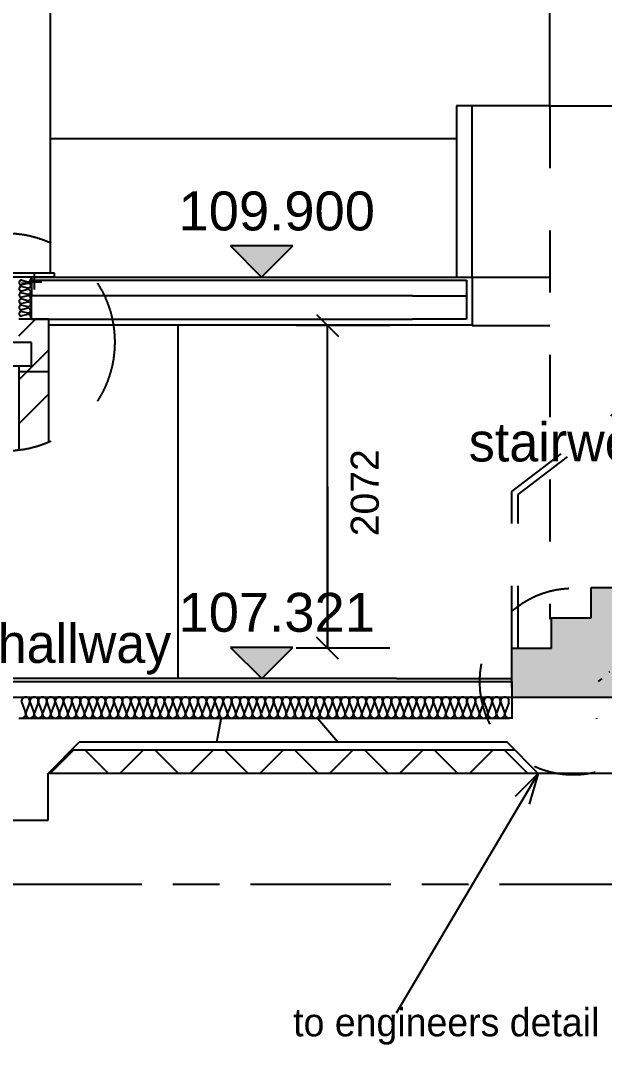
# Model space of a CAD drawing. Header units: millimetres. Extents: x -21022 to 21192, y -14865 to 14865.
# Drawn here: x -1051 to 2701, y -813 to 5773 of the extents above; entities that cross this region are included whole.
import ezdxf

# ---------------------------------------------------------------- set-up
doc = ezdxf.new("R2010")
doc.units = ezdxf.units.MM
for name, pattern in [('BORDER', [16, 13, -1, 1, -1]), ('CENTER', [16, 9, -2, 3, -2]), ('DOT', [16, 4, -4, 4, -4]), ('HIDDEN', [16, 2, -2, 2, -2, 2, -2, 2, -2])]:
    doc.linetypes.add(name, pattern=pattern)
for name, color, linetype, true_color in [('00_-_ELEVATIONS', 7, 'Continuous', 0xffffff), ('00_-_SECTIONS', 7, 'Continuous', 0xffffff), ('1', 7, 'Continuous', 0xffffff), ('NEW_LGF', 7, 'Continuous', 0xffffff)]:
    doc.layers.add(name, color=color, linetype=linetype, true_color=true_color)
doc.styles.add('ARIAL', font='ARIAL.TTF', dxfattribs={"height": 0.2})

# ---------------------------------------------------------------- blocks, each defined once
blk = doc.blocks.new('733C655A')
at = {"layer": '00_-_SECTIONS', "linetype": 'Continuous', "ltscale": 100}
h = blk.add_hatch(dxfattribs=at)
h.set_pattern_fill('AR-SAND', color=1, scale=100, angle=45, style=0)
h.paths.add_polyline_path([(12333.9, 1090), (9653.9, 1090), (9653.9, 1190), (12333.9, 1190)])
h.paths.add_polyline_path([(9653.9, 1190), (9653.9, 1090), (9548.9, 1090), (9403.9, 1090), (9403.9, 1190)])
h = blk.add_hatch(dxfattribs=at)
h.set_pattern_fill('AR-CONC', color=1, scale=100, angle=30, style=0)
h.paths.add_polyline_path([(6030.3, 0), (5480.3, 0), (5330.3, 150), (5280.3, 200), (750, 200), (700, 150), (550, 0), (0, 0), (0, 350), (145.1, 350), (316.8, 350), (462.6, 350), (5846.2, 350), (5846.2, 610), (5846.2, 650), (5864.3, 650), (9553.9, 650), (9553.9, 950), (9653.9, 950), (12333.9, 950), (12433.9, 950), (12583.9, 950), (12798.9, 950), (12798.9, 600), (12248.9, 600), (12098.9, 750), (12048.9, 800), (9928.9, 800), (9878.9, 750), (9728.9, 600), (9728.9, 300), (9178.9, 300), (9028.9, 450), (8978.9, 500), (6230.3, 500), (6180.3, 450), (6030.3, 300)])
h = blk.add_hatch(dxfattribs=at)
h.set_pattern_fill('net', color=1, scale=100, angle=45, style=0)
h.set_pattern_definition([(45, (0, 0), (-224.506, 224.506), []), (135, (0, 0), (-224.506, -224.506), [])])
h.paths.add_polyline_path([(9178.9, 300), (6030.3, 300), (6180.3, 450), (9028.9, 450)])
at = {"layer": '00_-_SECTIONS', "color": 1, "linetype": 'Continuous', "ltscale": 100}
for p, q in [((5706.2, 790), (9334.3, 790)), ((9028.9, 450), (6180.3, 450)), ((9178.9, 300), (6030.3, 300))]:
    blk.add_line(p, q, dxfattribs=at)
at = {"layer": '00_-_SECTIONS', "color": 3, "linetype": 'Continuous', "ltscale": 100}
for p, q in [((9553.9, 655), (9553.9, 650)), ((6030.3, 300), (6230.3, 500)), ((8978.9, 500), (6230.3, 500)), ((9178.9, 300), (8978.9, 500)), ((6030.3, 0), (6030.3, 300)), ((9728.9, 300), (9178.9, 300)), ((5480.3, 0), (6030.3, 0))]:
    blk.add_line(p, q, dxfattribs=at)
at = {"layer": '00_-_SECTIONS'}
blk.add_attdef('Sfb', (0, 0), '', height=1, dxfattribs=at)
blk = doc.blocks.new('B2C19B88')
at = {"layer": '00_-_ELEVATIONS', "linetype": 'BORDER', "ltscale": 100}
blk.add_hatch(color=15, dxfattribs=at).paths.add_polyline_path([(497.3, 200), (897.3, 200), (697.3, 0)])
at = {"layer": '00_-_ELEVATIONS', "color": 2, "linetype": 'Continuous', "ltscale": 100}
for p, q in [((497.3, 200), (697.3, 0)), ((897.3, 200), (497.3, 200)), ((697.3, 0), (897.3, 200))]:
    blk.add_line(p, q, dxfattribs=at)
at = {"layer": '00_-_ELEVATIONS', "color": 15, "linetype": 'BORDER', "ltscale": 100, "style": 'ARIAL'}
blk.add_text('109.900', height=250, dxfattribs=at).set_placement((163, 300))
at = {"layer": '00_-_ELEVATIONS'}
blk.add_attdef('Sfb', (0, 0), '', height=1, dxfattribs=at)
blk = doc.blocks.new('99FFCC42')
at = {"layer": '00_-_SECTIONS', "color": 8, "linetype": 'CENTER', "ltscale": 100}
blk.add_line((0, 234.4), (21969.8, 234.4), dxfattribs=at)
at = {"layer": '00_-_SECTIONS'}
blk.add_attdef('Sfb', (0, 0), '', height=1, dxfattribs=at)
blk = doc.blocks.new('E9866BF5')
at = {"layer": '00_-_SECTIONS', "linetype": 'Continuous', "ltscale": 100}
h = blk.add_hatch(dxfattribs=at)
h.set_pattern_fill('AR-SAND', color=1, scale=100, angle=45, style=0)
h.paths.add_polyline_path([(0, 0), (2446.9, 0), (2446.9, 100), (0, 100)])
at = {"layer": '00_-_SECTIONS', "color": 1, "linetype": 'Continuous', "ltscale": 100}
for p, q in [((0, 120), (2446.9, 120)), ((0, 100), (1954.9, 100))]:
    blk.add_line(p, q, dxfattribs=at)
at = {"layer": '00_-_SECTIONS'}
blk.add_attdef('Sfb', (0, 0), '', height=1, dxfattribs=at)
blk = doc.blocks.new('8A2011B0')
at = {"layer": '00_-_SECTIONS', "color": 2, "linetype": 'Continuous', "ltscale": 100}
blk.add_line((22333.4, 14693.3), (22333.4, 16143.3), dxfattribs=at)
at = {"layer": '00_-_SECTIONS', "color": 1, "linetype": 'Continuous', "ltscale": 100}
for p, q in [((22333.4, 14693.3), (21733.4, 14693.3)), ((21733.4, 14693.3), (21733.4, 13593.3)), ((21833.4, 13593.3), (21833.4, 14693.3)), ((22333.4, 14693.3), (22733.4, 14693.3)), ((19124.7, 14483.3), (21733.4, 14483.3)), ((19003.1, 13593.3), (19003.1, 13473.3)), ((20958.1, 13573.3), (21798.4, 13573.3)), ((21450, 13593.3), (21833.4, 13593.3)), ((21733.4, 13593.3), (21833.4, 13593.3)), ((21798.4, 13573.3), (21798.4, 13473.3)), ((21833.4, 13593.3), (21833.4, 13281.5)), ((19112.2, 13285.8), (21487.5, 13285.8)), ((19944.1, 11014.3), (19944.1, 13285.8)), ((21487.5, 13285.8), (21833.4, 13285.8)), ((21347.4, 8864.9), (22258.4, 10404.3))]:
    blk.add_line(p, q, dxfattribs=at)
at = {"layer": '00_-_SECTIONS', "color": 3, "linetype": 'Continuous', "ltscale": 100}
for p, q in [((21450, 13473.3), (21798.4, 13473.3)), ((21798.4, 13473.3), (21798.4, 13323.3)), ((21798.4, 13323.3), (21450, 13323.3))]:
    blk.add_line(p, q, dxfattribs=at)
at = {"layer": '00_-_SECTIONS', "color": 15, "linetype": 'Continuous', "ltscale": 100}
blk.add_text('to engineers detail', height=180, dxfattribs=at).set_placement((20684, 8714.9))
at = {"layer": '00_-_SECTIONS'}
blk.add_attdef('Sfb', (0, 0), '', height=1, dxfattribs=at)
blk = doc.blocks.new('E6629373')
at = {"layer": '00_-_SECTIONS', "color": 1, "linetype": 'Continuous', "ltscale": 100}
for p, q in [((171, 2196), (171, 25)), ((271, 25), (271, 2192)), ((520.2, 25), (520.2, 2179.5)), ((25, 25), (25, 2171)), ((271, 2150), (171, 2150)), ((221, 2150), (221, 75)), ((271, 75), (171, 75)), ((171, 25), (0, 25)), ((0, 25), (0, 0)), ((545.2, 0), (0, 0)), ((545.2, 25), (271, 25)), ((545.2, 0), (545.2, 25))]:
    blk.add_line(p, q, dxfattribs=at)
at = {"layer": '00_-_SECTIONS'}
blk.add_attdef('Sfb', (0, 0), '', height=1, dxfattribs=at)
blk = doc.blocks.new('CDFD7C37')
at = {"layer": '00_-_SECTIONS', "linetype": 'Continuous', "ltscale": 100}
h = blk.add_hatch(dxfattribs=at)
h.set_pattern_fill('AR-SAND', color=1, scale=100, angle=45, style=0)
h.paths.add_polyline_path([(4888.6, 120), (4888.6, 270), (5138.6, 270), (5138.6, 400), (6830.3, 400), (6830.3, 300), (5238.6, 300), (5238.6, 100), (5238.6, 0), (0, 0), (0, 100), (4888.6, 100)])
h.paths.add_polyline_path([(6830.3, 300), (6830.3, 400), (7822.1, 400), (8936.3, 400), (8936.3, 300)])
at = {"layer": '00_-_SECTIONS'}
blk.add_attdef('Sfb', (0, 0), '', height=1, dxfattribs=at)
blk = doc.blocks.new('9B010AAF')
at = {"layer": '00_-_SECTIONS', "color": 1, "linetype": 'Continuous', "ltscale": 100}
for p, q in [((16503.4, 1480), (16503.4, 1380)), ((16453.4, 1430), (16553.4, 1430))]:
    blk.add_line(p, q, dxfattribs=at)
at = {"layer": '00_-_SECTIONS', "color": 9, "linetype": 'HIDDEN', "ltscale": 100}
blk.add_line((9259.3, 690), (16503.4, 1430), dxfattribs=at)
at = {"layer": '00_-_SECTIONS'}
blk.add_attdef('Sfb', (0, 0), '', height=1, dxfattribs=at)
blk = doc.blocks.new('940153C9')
at = {"layer": '00_-_SECTIONS', "linetype": 'Continuous', "ltscale": 100}
h = blk.add_hatch(dxfattribs=at)
h.set_pattern_fill('AR-CONC', color=1, scale=100, angle=30, style=0)
h.paths.add_polyline_path([(0, 150), (5525.9, 150), (5606.8, 150), (5606.8, 0), (5497.8, 0), (3698.1, 0), (3545, 0), (145.8, 0), (0, 0)])
at = {"layer": '00_-_SECTIONS', "color": 3, "linetype": 'Continuous', "ltscale": 100}
for p, q in [((5606.8, 300), (5606.8, 450)), ((8053.7, 450), (5606.8, 450)), ((5606.8, 300), (7819.9, 300)), ((7819.9, 300), (8053.7, 300)), ((5606.8, 150), (0, 150)), ((5606.8, 0), (5606.8, 150)), ((0, 0), (5606.8, 0))]:
    blk.add_line(p, q, dxfattribs=at)
at = {"layer": '00_-_SECTIONS'}
blk.add_attdef('Sfb', (0, 0), '', height=1, dxfattribs=at)
blk = doc.blocks.new('21F4BEE9')
at = {"layer": '00_-_SECTIONS', "linetype": 'Continuous', "ltscale": 100}
h = blk.add_hatch(dxfattribs=at)
h.set_pattern_fill('_USER', color=1, scale=200, angle=45, style=0, pattern_type=0)
h.set_pattern_definition([(45, (0, 0), (-141.42, 141.42), [])])
h.paths.add_polyline_path([(0, 100.9), (0, 505), (0, 542.5), (81, 542.5), (81, 692.5), (0, 692.5), (0, 822.5), (0, 842.5), (76, 842.5), (81, 842.5), (190, 842.5), (190, 805), (190, 161.5), (0, 100.9), (136.7, 137.2)])
at = {"layer": '00_-_SECTIONS', "color": 1, "linetype": 'Continuous', "ltscale": 100}
for p, q in [((19.5, 1092.1), (57.4, 1083)), ((57.4, 1072.1), (19.5, 1063)), ((76, 1112.5), (76, 1097.5)), ((76, 1112.5), (76, 1112.5)), ((19.5, 1052.1), (57.4, 1043)), ((57.4, 1032.1), (19.5, 1023)), ((19.5, 1012.1), (57.4, 1003)), ((57.4, 992.1), (19.5, 983)), ((19.5, 972.1), (57.4, 963)), ((57.4, 952.1), (19.5, 943)), ((19.5, 932.1), (57.4, 923)), ((57.4, 912.1), (19.5, 903)), ((19.5, 892.1), (57.4, 883)), ((57.4, 872.1), (19.5, 863)), ((76, 842.5), (76, 857.5))]:
    blk.add_line(p, q, dxfattribs=at)
at = {"layer": '00_-_SECTIONS', "color": 3, "linetype": 'Continuous', "ltscale": 100}
for p, q in [((190, 842.5), (0, 842.5)), ((190, 842.5), (190, 51)), ((0, 542.5), (0, 0))]:
    blk.add_line(p, q, dxfattribs=at)
at = {"layer": '00_-_SECTIONS', "color": 1, "linetype": 'Continuous', "ltscale": 100}
for centre, start, end in [((16, 1077.5), 76.43025, 283.56975), ((16, 1077.5), 76.43025, 283.56975), ((61, 1097.5), 256.43025, 0), ((61, 1097.5), 256.43025, 0), ((61, 1057.5), 0, 103.56975), ((61, 1057.5), 0, 103.56975), ((61, 1057.5), 256.43025, 0), ((61, 1057.5), 256.43025, 0), ((16, 1037.5), 76.43025, 283.56975), ((16, 1037.5), 76.43025, 283.56975), ((16, 997.5), 76.43025, 283.56975), ((16, 997.5), 76.43025, 283.56975), ((61, 1017.5), 0, 103.56975), ((61, 1017.5), 0, 103.56975), ((61, 1017.5), 256.43025, 0), ((61, 1017.5), 256.43025, 0), ((61, 977.5), 0, 103.56975), ((61, 977.5), 0, 103.56975), ((16, 957.5), 76.43025, 283.56975), ((16, 957.5), 76.43025, 283.56975), ((16, 917.5), 76.43025, 283.56975), ((16, 917.5), 76.43025, 283.56975), ((61, 977.5), 256.43025, 0), ((61, 977.5), 256.43025, 0), ((61, 937.5), 0, 103.56975), ((61, 937.5), 0, 103.56975), ((61, 937.5), 256.43025, 0), ((61, 937.5), 256.43025, 0), ((16, 877.5), 76.43025, 283.56975), ((16, 877.5), 76.43025, 283.56975), ((61, 897.5), 0, 103.56975), ((61, 897.5), 0, 103.56975), ((61, 897.5), 256.43025, 0), ((61, 897.5), 256.43025, 0), ((61, 857.5), 0, 103.56975), ((61, 857.5), 0, 103.56975)]:
    blk.add_arc(centre, 15, start, end, dxfattribs=at)
at = {"layer": '00_-_SECTIONS'}
blk.add_attdef('Sfb', (0, 0), '', height=1, dxfattribs=at)
blk = doc.blocks.new('ACA546F8')
at = {"layer": '00_-_SECTIONS', "linetype": 'Continuous', "ltscale": 100}
h = blk.add_hatch(dxfattribs=at)
h.set_pattern_fill('AR-CONC', color=1, scale=100, angle=30, style=0)
h.paths.add_polyline_path([(0, 30), (2446.9, 30), (2446.9, 180), (0, 180)])
at = {"layer": '00_-_SECTIONS'}
blk.add_attdef('Sfb', (0, 0), '', height=1, dxfattribs=at)
blk = doc.blocks.new('C509399F')
at = {"layer": '1', "color": 2, "linetype": 'DOT', "ltscale": 100}
blk.add_circle((700, 700), 700, dxfattribs=at)
blk.add_arc((700, 700), 700, 0, 0, dxfattribs=at)
blk = doc.blocks.new('15519A9B')
at = {"layer": '1', "color": 2, "linetype": 'DOT', "ltscale": 100}
blk.add_line((0, 17467.7), (190, 17467.7), dxfattribs=at)
blk = doc.blocks.new('064D9FF7')
at = {"layer": '00_-_SECTIONS', "color": 15, "linetype": 'Continuous', "ltscale": 100}
for s, p in [('w.c.', (6532.8, 1744.2)), ('stairwell', (62, 109.4))]:
    blk.add_text(s, height=250, dxfattribs=at).set_placement(p)
at = {"layer": '00_-_SECTIONS'}
blk.add_attdef('Sfb', (0, 0), '', height=1, dxfattribs=at)
blk = doc.blocks.new('77D6A09F')
at = {"layer": '00_-_SECTIONS', "color": 2, "linetype": 'Continuous', "ltscale": 100}
for p, q in [((25.2, 302.1), (898.8, 1035.1)), ((225.2, 0), (1312.3, 912.2)), ((825.2, 490.4), (825.2, 309.6)), ((25.2, 0), (25.2, 302.1)), ((1035.2, 309.6), (825.2, 309.6)), ((1035.2, 309.6), (1035.2, 149.6)), ((25.2, 0), (225.2, 0))]:
    blk.add_line(p, q, dxfattribs=at)
at = {"layer": '00_-_SECTIONS', "color": 3, "linetype": 'CENTER', "ltscale": 100}
for p, q in [((287, 547.9), (873, 1039.6)), ((20.5, 405), (287, 547.9)), ((20.5, 405), (0, 374.7))]:
    blk.add_line(p, q, dxfattribs=at)
at = {"layer": '00_-_SECTIONS', "color": 1, "linetype": 'HIDDEN', "ltscale": 100}
blk.add_line((1035.2, 157.5), (1686.8, 704.2), dxfattribs=at)
at = {"layer": '00_-_SECTIONS', "color": 1, "linetype": 'Continuous', "ltscale": 100}
for p, q in [((25.2, 396.2), (335.7, 562.6)), ((25.2, 302.1), (25.2, 396.2))]:
    blk.add_line(p, q, dxfattribs=at)
blk.add_circle((1124.5, 499.4), 40, dxfattribs=at)
at = {"layer": '00_-_SECTIONS', "color": 2, "linetype": 'Continuous', "ltscale": 100}
for radius, start, end in [(9446.9, 119.48302, 123.76163), (9446.9, 119.48302, 123.76163), (9046.9, 118.15743, 123.85535), (9046.9, 118.15743, 123.85535)]:
    blk.add_arc((6075.2, -7363.3), radius, start, end, dxfattribs=at)
at = {"layer": '00_-_SECTIONS', "color": 1, "linetype": 'Continuous', "ltscale": 100}
for centre, start, end in [((1557.7, 753.8), 101.66302, 0), ((1557.7, 753.8), 101.66302, 0), ((1557.7, 753.8), 0, 15.68572), ((1557.7, 753.8), 0, 15.68572), ((1124.5, 499.4), 0, 0)]:
    blk.add_arc(centre, 40, start, end, dxfattribs=at)
at = {"layer": '00_-_SECTIONS'}
blk.add_attdef('Sfb', (0, 0), '', height=1, dxfattribs=at)
blk = doc.blocks.new('D3D10373')
at = {"layer": 'NEW_LGF', "color": 15, "linetype": 'BORDER', "ltscale": 100}
for s, height, p in [('lighttube', 180, (2929, 1952.5)), ('hallway', 250, (5229.6, 409.4)), ('bed 3', 250, (86, 109.4))]:
    blk.add_text(s, height=height, dxfattribs=at).set_placement(p)
at = {"layer": 'NEW_LGF'}
blk.add_attdef('Sfb', (0, 0), '', height=1, dxfattribs=at)
blk = doc.blocks.new('09D7C2CF')
at = {"layer": '00_-_SECTIONS', "color": 1, "linetype": 'Continuous', "ltscale": 100}
for p, q in [((2661.7, 20), (0, 20)), ((0, 0), (2683.5, 0))]:
    blk.add_line(p, q, dxfattribs=at)
blk = doc.blocks.new('30B5130A')
at = {"layer": '00_-_ELEVATIONS', "linetype": 'Continuous', "ltscale": 100}
blk.add_hatch(color=15, dxfattribs=at).paths.add_polyline_path([(497.3, 200), (897.3, 200), (697.3, 0)])
at = {"layer": '00_-_ELEVATIONS', "color": 2, "linetype": 'Continuous', "ltscale": 100}
for p, q in [((497.3, 200), (697.3, 0)), ((897.3, 200), (497.3, 200)), ((697.3, 0), (897.3, 200))]:
    blk.add_line(p, q, dxfattribs=at)
at = {"layer": '00_-_ELEVATIONS', "color": 15, "linetype": 'Continuous', "ltscale": 100, "style": 'ARIAL'}
blk.add_text('107.321', height=250, dxfattribs=at).set_placement((163, 300))
at = {"layer": '00_-_ELEVATIONS'}
blk.add_attdef('Sfb', (0, 0), '', height=1, dxfattribs=at)
blk = doc.blocks.new('9261A219')
at = {"layer": '1', "linetype": 'Continuous', "ltscale": 100}
blk.add_hatch(color=255, dxfattribs=at).paths.add_polyline_path([(1384.6, 315), (1384.6, 0), (2104.3, 0), (2104.3, 457.7), (4959.3, 2635.2), (5174.3, 2639), (5174.3, 3049), (4964.4, 3049), (4964.4, 2871.5), (4732, 2871.5), (4732, 2676.5), (4476.7, 2676.5), (4476.7, 2481.5), (4221.3, 2481.5), (4221.3, 2286.5), (3966, 2286.5), (3966, 2070), (3682.5, 2070), (3682.5, 1874.5), (3426.6, 1874.5), (3426.6, 1679.8), (3171.6, 1679.8), (3171.6, 1485), (2916.6, 1485), (2916.6, 1290), (2661.2, 1290), (2661.2, 1095), (2405.9, 1095), (2405.9, 900), (2150.6, 900), (2150.6, 705), (1895.3, 705), (1895.3, 510), (1639.9, 510), (1639.9, 315)])
at = {"layer": '1', "color": 1, "linetype": 'DOT', "ltscale": 100}
for p, q in [((1384.6, 1321.6), (4628.4, 3799)), ((1384.6, 315), (1384.6, 1321.6))]:
    blk.add_line(p, q, dxfattribs=at)
at = {"layer": '1', "color": 1, "linetype": 'Continuous', "ltscale": 100}
for p, q in [((4863.1, 3799), (4964.4, 3799)), ((4964.4, 3799), (4964.4, 3029)), ((4964.4, 2871.5), (4964.4, 3049)), ((4964.4, 3029), (4964.4, 3049)), ((4964.4, 3049), (5174.3, 3049)), ((4964.4, 3029), (4964.4, 3049)), ((5174.3, 3029), (4964.4, 3029)), ((5174.3, 2639), (5174.3, 3029)), ((5174.3, 2929), (5174.3, 2639)), ((4732, 2676.5), (4732, 2871.5)), ((4732, 2871.5), (4964.4, 2871.5)), ((2150.6, 491.9), (4959.3, 2635.2)), ((4476.7, 2481.5), (4476.7, 2676.5)), ((4476.7, 2676.5), (4732, 2676.5)), ((4959.3, 2635.2), (4959.3, 2639)), ((4959.3, 2639), (5174.3, 2639)), ((5174.3, 2639), (4964.4, 2639)), ((4809.3, 2520.7), (4814.3, 2524.5)), ((4809.3, 2481.5), (4809.3, 2520.7)), ((4814.3, 2524.5), (4814.3, 2481.5)), ((4221.3, 2286.5), (4221.3, 2481.5)), ((4221.3, 2481.5), (4476.7, 2481.5)), ((4809.3, 2481.5), (4809.3, 2481.5)), ((4809.3, 2481.5), (4809.3, 2481.5)), ((3879.7, 2275.7), (3879.7, 2275.7)), ((3966, 2070), (3966, 2286.5)), ((3966, 2286.5), (4221.3, 2286.5)), ((3682.5, 1874.5), (3682.5, 2070)), ((3682.5, 2070), (3966, 2070)), ((3426.6, 1679.8), (3426.6, 1874.5)), ((3426.6, 1874.5), (3682.5, 1874.5)), ((3171.6, 1485), (3171.6, 1679.8)), ((3171.6, 1679.8), (3426.6, 1679.8)), ((2916.6, 1290), (2916.6, 1485)), ((2916.6, 1485), (3171.6, 1485)), ((2661.2, 1095), (2661.2, 1290)), ((2661.2, 1290), (2916.6, 1290)), ((2405.9, 900), (2405.9, 1095)), ((2405.9, 1095), (2661.2, 1095)), ((2150.6, 705), (2150.6, 900)), ((2150.6, 900), (2405.9, 900)), ((1895.3, 510), (1895.3, 705)), ((1895.3, 705), (2150.6, 705)), ((1639.9, 315), (1639.9, 510)), ((1639.9, 510), (1895.3, 510)), ((2150.6, 491.9), (2104.3, 457.7)), ((2150.6, 491.9), (2150.6, 491.9)), ((2150.6, 491.9), (2150.6, 491.9)), ((2104.3, 457.7), (2104.3, 0)), ((2294.2, 420), (2104.3, 420)), ((1384.6, 120), (1384.6, 315)), ((1384.6, 315), (1639.9, 315)), ((643.4, 120), (1129.3, 120)), ((665.2, 100), (1384.6, 100)), ((1129.3, 120), (1129.3, 120)), ((1129.3, 120), (1384.6, 120)), ((1383.3, 120), (1384.6, 0)), ((1384.6, 100), (1384.6, 0)), ((1384.6, 0), (2104.3, 0)), ((1506, 0), (2104.3, 0))]:
    blk.add_line(p, q, dxfattribs=at)
at = {"layer": '1', "color": 2, "linetype": 'Continuous', "ltscale": 100}
for p, q in [((4476.7, 3069.3), (4476.7, 2469.3)), ((4964.4, 3029), (4964.4, 3049)), ((4964.4, 3049), (4964.4, 3049)), ((4964.4, 3049), (4964.4, 3029)), ((5174.3, 3029), (5174.3, 3049)), ((3637.2, 2959.3), (3637.2, 2676.5)), ((5174.3, 2871.5), (5174.3, 2929)), ((4221.3, 2269.3), (4221.3, 2869.3)), ((4037.2, 2676.5), (3437.2, 2676.5)), ((3637.2, 2481.5), (3637.2, 2676.5)), ((3938.5, 2669.3), (4221.3, 2669.3)), ((4221.3, 2669.3), (4476.7, 2669.3)), ((4759.5, 2669.3), (4476.7, 2669.3)), ((4964.4, 2639), (5174.3, 2639)), ((4964.4, 2639), (5174.3, 2639)), ((4037.2, 2481.5), (3437.2, 2481.5)), ((3637.2, 2198.7), (3637.2, 2481.5)), ((4709.3, 2444.7), (4696.8, 2434.2)), ((4696.8, 2434.2), (4709.3, 2444.7)), ((600, 2387.2), (0, 2387.2)), ((200, 315), (200, 2387.2)), ((200, 1351.1), (200, 2387.2)), ((200, 1351.1), (200, 315)), ((600, 315), (0, 315)), ((2168.3, 300), (2185.3, 315)), ((2009.7, 160), (2015.4, 165)), ((2009.7, 160), (2015.4, 165)), ((1941.8, 100), (1964.4, 120))]:
    blk.add_line(p, q, dxfattribs=at)
at = {"layer": '1', "color": 4, "linetype": 'Continuous', "ltscale": 100}
for p, q in [((3707.9, 2605.8), (3566.5, 2747.2)), ((4292.1, 2740.1), (4150.6, 2598.6)), ((4406, 2598.6), (4547.4, 2740.1)), ((3566.5, 2552.2), (3707.9, 2410.8)), ((129.3, 2457.9), (270.7, 2316.5)), ((270.7, 244.3), (129.3, 385.7))]:
    blk.add_line(p, q, dxfattribs=at)
at = {"layer": '1', "color": 3, "linetype": 'Continuous', "ltscale": 100}
for p, q in [((4959.3, 2481.5), (4959.3, 2635.2)), ((4814.3, 2481.5), (4814.3, 2481.5)), ((2119.4, 160), (2104.3, 160))]:
    blk.add_line(p, q, dxfattribs=at)
at = {"layer": '1', "color": 2, "linetype": 'Continuous', "ltscale": 100, "style": 'ARIAL'}
blk.add_text('255', height=180, dxfattribs=at).set_placement((4111, 3019.3))
for s, p in [('195', (3287.2, 2341)), ('2072', (530, 1033.7))]:
    blk.add_text(s, height=180, rotation=90, dxfattribs=at).set_placement(p)
blk = doc.blocks.new('E238EB62')
at = {"layer": '1', "color": 1, "linetype": 'DOT', "ltscale": 100}
blk.add_line((3878.9, 4299), (3878.9, 1001.9), dxfattribs=at)
at = {"layer": '1', "color": 1, "linetype": 'Continuous', "ltscale": 100}
for p, q in [((3378.9, 3199), (3878.9, 3199)), ((3378.9, 2887.2), (3878.9, 2887.2)), ((486, 463.4), (509.5, 401.6)), ((536.5, 463.4), (513, 401.6)), ((540, 463.4), (563.5, 401.6)), ((590.5, 463.4), (567, 401.6)), ((594, 463.4), (617.5, 401.6)), ((644.5, 463.4), (621, 401.6)), ((648, 463.4), (671.5, 401.6)), ((698.5, 463.4), (675, 401.6)), ((702, 463.4), (725.5, 401.6)), ((752.5, 463.4), (729, 401.6)), ((756, 463.4), (779.5, 401.6)), ((806.5, 463.4), (783, 401.6)), ((810, 463.4), (833.5, 401.6)), ((860.5, 463.4), (837, 401.6)), ((864, 463.4), (887.5, 401.6)), ((914.5, 463.4), (891, 401.6)), ((918, 463.4), (941.5, 401.6)), ((968.5, 463.4), (945, 401.6)), ((972, 463.4), (995.5, 401.6)), ((1022.5, 463.4), (999, 401.6)), ((1026, 463.4), (1049.5, 401.6)), ((1076.5, 463.4), (1053, 401.6)), ((1080, 463.4), (1103.5, 401.6)), ((1130.5, 463.4), (1107, 401.6)), ((1134, 463.4), (1157.5, 401.6)), ((1184.5, 463.4), (1161, 401.6)), ((1188, 463.4), (1211.5, 401.6)), ((1238.5, 463.4), (1215, 401.6)), ((1242, 463.4), (1265.5, 401.6)), ((1292.5, 463.4), (1269, 401.6)), ((1296, 463.4), (1319.5, 401.6)), ((1346.5, 463.4), (1323, 401.6)), ((1350, 463.4), (1373.5, 401.6)), ((1400.5, 463.4), (1377, 401.6)), ((1404, 463.4), (1427.5, 401.6)), ((1454.5, 463.4), (1431, 401.6)), ((1458, 463.4), (1481.5, 401.6)), ((1508.5, 463.4), (1485, 401.6)), ((1512, 463.4), (1535.5, 401.6)), ((1562.5, 463.4), (1539, 401.6)), ((1566, 463.4), (1589.5, 401.6)), ((1616.5, 463.4), (1593, 401.6)), ((1620, 463.4), (1643.5, 401.6)), ((1670.5, 463.4), (1647, 401.6)), ((1674, 463.4), (1697.5, 401.6)), ((1724.5, 463.4), (1701, 401.6)), ((1728, 463.4), (1751.5, 401.6)), ((1778.5, 463.4), (1755, 401.6)), ((1782, 463.4), (1805.5, 401.6)), ((1832.5, 463.4), (1809, 401.6)), ((1836, 463.4), (1859.5, 401.6)), ((1886.5, 463.4), (1863, 401.6)), ((1890, 463.4), (1913.5, 401.6)), ((1940.5, 463.4), (1917, 401.6)), ((1944, 463.4), (1967.5, 401.6)), ((1994.5, 463.4), (1971, 401.6)), ((1998, 463.4), (2021.5, 401.6)), ((2048.5, 463.4), (2025, 401.6)), ((2052, 463.4), (2075.5, 401.6)), ((2102.5, 463.4), (2079, 401.6)), ((2106, 463.4), (2129.5, 401.6)), ((2156.5, 463.4), (2133, 401.6)), ((2160, 463.4), (2183.5, 401.6)), ((2210.5, 463.4), (2187, 401.6)), ((2214, 463.4), (2237.5, 401.6)), ((2264.5, 463.4), (2241, 401.6)), ((2268, 463.4), (2291.5, 401.6)), ((2318.5, 463.4), (2295, 401.6)), ((2322, 463.4), (2345.5, 401.6)), ((2372.5, 463.4), (2349, 401.6)), ((2376, 463.4), (2399.5, 401.6)), ((2426.5, 463.4), (2403, 401.6)), ((2430, 463.4), (2453.5, 401.6)), ((2480.5, 463.4), (2457, 401.6)), ((2484, 463.4), (2507.5, 401.6)), ((2534.5, 463.4), (2511, 401.6)), ((2538, 463.4), (2561.5, 401.6)), ((2588.5, 463.4), (2565, 401.6)), ((2592, 463.4), (2615.5, 401.6)), ((2642.5, 463.4), (2619, 401.6)), ((2646, 463.4), (2669.5, 401.6)), ((2696.5, 463.4), (2673, 401.6)), ((2700, 463.4), (2723.5, 401.6)), ((2750.5, 463.4), (2727, 401.6)), ((2754, 463.4), (2777.5, 401.6)), ((2804.5, 463.4), (2781, 401.6)), ((2808, 463.4), (2831.5, 401.6)), ((2858.5, 463.4), (2835, 401.6)), ((2862, 463.4), (2885.5, 401.6)), ((2912.5, 463.4), (2889, 401.6)), ((2916, 463.4), (2939.5, 401.6)), ((2966.5, 463.4), (2943, 401.6)), ((2970, 463.4), (2993.5, 401.6)), ((3020.5, 463.4), (2997, 401.6)), ((3024, 463.4), (3047.5, 401.6)), ((3074.5, 463.4), (3051, 401.6)), ((3078, 463.4), (3101.5, 401.6)), ((3128.5, 463.4), (3105, 401.6)), ((3132, 463.4), (3155.5, 401.6)), ((3182.5, 463.4), (3159, 401.6)), ((3186, 463.4), (3209.5, 401.6)), ((3236.5, 463.4), (3213, 401.6)), ((3240, 463.4), (3263.5, 401.6)), ((3290.5, 463.4), (3267, 401.6)), ((3294, 463.4), (3317.5, 401.6)), ((3344.5, 463.4), (3321, 401.6)), ((3348, 463.4), (3371.5, 401.6)), ((3398.5, 463.4), (3375, 401.6)), ((3402, 463.4), (3425.5, 401.6)), ((3452.5, 463.4), (3429, 401.6)), ((3456, 463.4), (3479.5, 401.6)), ((3506.5, 463.4), (3483, 401.6)), ((3510, 463.4), (3533.5, 401.6)), ((3560.5, 463.4), (3537, 401.6)), ((3564, 463.4), (3587.5, 401.6)), ((3614.5, 463.4), (3591, 401.6)), ((513, 401.6), (511.2, 392)), ((567, 401.6), (565.2, 392)), ((621, 401.6), (619.2, 392)), ((675, 401.6), (673.2, 392)), ((729, 401.6), (727.2, 392)), ((783, 401.6), (781.2, 392)), ((837, 401.6), (835.2, 392)), ((891, 401.6), (889.2, 392)), ((945, 401.6), (943.2, 392)), ((999, 401.6), (997.2, 392)), ((1053, 401.6), (1051.2, 392)), ((1107, 401.6), (1105.2, 392)), ((1161, 401.6), (1159.2, 392)), ((1215, 401.6), (1213.2, 392)), ((1269, 401.6), (1267.2, 392)), ((1323, 401.6), (1321.2, 392)), ((1377, 401.6), (1375.2, 392)), ((1431, 401.6), (1429.2, 392)), ((1485, 401.6), (1483.2, 392)), ((1539, 401.6), (1537.2, 392)), ((1593, 401.6), (1591.2, 392)), ((1647, 401.6), (1645.2, 392)), ((1701, 401.6), (1699.2, 392)), ((1755, 401.6), (1753.2, 392)), ((1809, 401.6), (1807.2, 392)), ((1863, 401.6), (1861.2, 392)), ((1917, 401.6), (1915.2, 392)), ((1971, 401.6), (1969.2, 392)), ((2025, 401.6), (2023.2, 392)), ((2079, 401.6), (2077.2, 392)), ((2133, 401.6), (2131.2, 392)), ((2187, 401.6), (2185.2, 392)), ((2241, 401.6), (2239.2, 392)), ((2295, 401.6), (2293.2, 392)), ((2349, 401.6), (2347.2, 392)), ((2403, 401.6), (2401.2, 392)), ((2457, 401.6), (2455.2, 392)), ((2511, 401.6), (2509.2, 392)), ((2565, 401.6), (2563.2, 392)), ((2619, 401.6), (2617.2, 392)), ((2673, 401.6), (2671.2, 392)), ((2727, 401.6), (2725.2, 392)), ((2781, 401.6), (2779.2, 392)), ((2835, 401.6), (2833.2, 392)), ((2889, 401.6), (2887.2, 392)), ((2943, 401.6), (2941.2, 392)), ((2997, 401.6), (2995.2, 392)), ((3051, 401.6), (3049.2, 392)), ((3105, 401.6), (3103.2, 392)), ((3159, 401.6), (3157.2, 392)), ((3213, 401.6), (3211.2, 392)), ((3267, 401.6), (3265.2, 392)), ((3321, 401.6), (3319.2, 392)), ((3375, 401.6), (3373.2, 392)), ((3429, 401.6), (3427.2, 392)), ((3483, 401.6), (3481.2, 392)), ((3537, 401.6), (3535.2, 392)), ((3591, 401.6), (3589.2, 392)), ((466.2, 365), (484.2, 365)), ((484.2, 365), (538.2, 365)), ((538.2, 365), (592.2, 365)), ((592.2, 365), (646.2, 365)), ((646.2, 365), (700.2, 365)), ((700.2, 365), (754.2, 365)), ((754.2, 365), (808.2, 365)), ((808.2, 365), (862.2, 365)), ((862.2, 365), (916.2, 365)), ((916.2, 365), (970.2, 365)), ((970.2, 365), (1024.2, 365)), ((1024.2, 365), (1078.2, 365)), ((1078.2, 365), (1132.2, 365)), ((1132.2, 365), (1186.2, 365)), ((1186.2, 365), (1240.2, 365)), ((1240.2, 365), (1294.2, 365)), ((1294.2, 365), (1348.2, 365)), ((1348.2, 365), (1402.2, 365)), ((1402.2, 365), (1456.2, 365)), ((1456.2, 365), (1510.2, 365)), ((1510.2, 365), (1564.2, 365)), ((1564.2, 365), (1618.2, 365)), ((1618.2, 365), (1672.2, 365)), ((1672.2, 365), (1726.2, 365)), ((1726.2, 365), (1780.2, 365)), ((1780.2, 365), (1834.2, 365)), ((1834.2, 365), (1888.2, 365)), ((1888.2, 365), (1942.2, 365)), ((1942.2, 365), (1996.2, 365)), ((1996.2, 365), (2050.2, 365)), ((2050.2, 365), (2104.2, 365)), ((2104.2, 365), (2158.2, 365)), ((2158.2, 365), (2212.2, 365)), ((2212.2, 365), (2266.2, 365)), ((2266.2, 365), (2320.2, 365)), ((2320.2, 365), (2374.2, 365)), ((2374.2, 365), (2428.2, 365)), ((2428.2, 365), (2482.2, 365)), ((2482.2, 365), (2536.2, 365)), ((2536.2, 365), (2590.2, 365)), ((2590.2, 365), (2644.2, 365)), ((2644.2, 365), (2698.2, 365)), ((2698.2, 365), (2752.2, 365)), ((2752.2, 365), (2806.2, 365)), ((2806.2, 365), (2860.2, 365)), ((2860.2, 365), (2914.2, 365)), ((2914.2, 365), (2968.2, 365)), ((2968.2, 365), (3022.2, 365)), ((3022.2, 365), (3076.2, 365)), ((3076.2, 365), (3130.2, 365)), ((3130.2, 365), (3184.2, 365)), ((3184.2, 365), (3238.2, 365)), ((3238.2, 365), (3292.2, 365)), ((3292.2, 365), (3346.2, 365)), ((3346.2, 365), (3400.2, 365)), ((3400.2, 365), (3454.2, 365)), ((3454.2, 365), (3508.2, 365)), ((3508.2, 365), (3562.2, 365)), ((3562.2, 365), (3616.2, 365)), ((3634.2, 365), (3616.2, 365)), ((3634.2, 365), (3634.2, 365))]:
    blk.add_line(p, q, dxfattribs=at)
at = {"layer": '1', "color": 3, "linetype": 'Continuous', "ltscale": 100}
blk.add_line((3634.2, 500), (3634.2, 360), dxfattribs=at)
at = {"layer": '1', "color": 2, "linetype": 'DOT', "ltscale": 100}
blk.add_circle((4028.9, 600), 600, dxfattribs=at)
blk.add_arc((4028.9, 600), 600, 0, 0, dxfattribs=at)
at = {"layer": '1', "color": 1, "linetype": 'Continuous', "ltscale": 100}
for centre, start, end in [((511.2, 473), 90, 200.79657), ((511.2, 473), 90, 200.79657), ((511.2, 473), 339.20343, 90), ((511.2, 473), 339.20343, 90), ((565.2, 473), 90, 200.79657), ((565.2, 473), 90, 200.79657), ((565.2, 473), 339.20343, 90), ((565.2, 473), 339.20343, 90), ((619.2, 473), 90, 200.79657), ((619.2, 473), 90, 200.79657), ((619.2, 473), 339.20343, 90), ((619.2, 473), 339.20343, 90), ((673.2, 473), 90, 200.79657), ((673.2, 473), 90, 200.79657), ((673.2, 473), 339.20343, 90), ((673.2, 473), 339.20343, 90), ((727.2, 473), 90, 200.79657), ((727.2, 473), 90, 200.79657), ((727.2, 473), 339.20343, 90), ((727.2, 473), 339.20343, 90), ((781.2, 473), 90, 200.79657), ((781.2, 473), 90, 200.79657), ((781.2, 473), 339.20343, 90), ((781.2, 473), 339.20343, 90), ((835.2, 473), 90, 200.79657), ((835.2, 473), 90, 200.79657), ((835.2, 473), 339.20343, 90), ((835.2, 473), 339.20343, 90), ((889.2, 473), 90, 200.79657), ((889.2, 473), 90, 200.79657), ((889.2, 473), 339.20343, 90), ((889.2, 473), 339.20343, 90), ((943.2, 473), 90, 200.79657), ((943.2, 473), 90, 200.79657), ((943.2, 473), 339.20343, 90), ((943.2, 473), 339.20343, 90), ((997.2, 473), 90, 200.79657), ((997.2, 473), 90, 200.79657), ((997.2, 473), 339.20343, 90), ((997.2, 473), 339.20343, 90), ((1051.2, 473), 90, 200.79657), ((1051.2, 473), 90, 200.79657), ((1051.2, 473), 339.20343, 90), ((1051.2, 473), 339.20343, 90), ((1105.2, 473), 90, 200.79657), ((1105.2, 473), 90, 200.79657), ((1105.2, 473), 339.20343, 90), ((1105.2, 473), 339.20343, 90), ((1159.2, 473), 90, 200.79657), ((1159.2, 473), 90, 200.79657), ((1159.2, 473), 339.20343, 90), ((1159.2, 473), 339.20343, 90), ((1213.2, 473), 90, 200.79657), ((1213.2, 473), 90, 200.79657), ((1213.2, 473), 339.20343, 90), ((1213.2, 473), 339.20343, 90), ((1267.2, 473), 90, 200.79657), ((1267.2, 473), 90, 200.79657), ((1267.2, 473), 339.20343, 90), ((1267.2, 473), 339.20343, 90), ((1321.2, 473), 90, 200.79657), ((1321.2, 473), 90, 200.79657), ((1321.2, 473), 339.20343, 90), ((1321.2, 473), 339.20343, 90), ((1375.2, 473), 90, 200.79657), ((1375.2, 473), 90, 200.79657), ((1375.2, 473), 339.20343, 90), ((1375.2, 473), 339.20343, 90), ((1429.2, 473), 90, 200.79657), ((1429.2, 473), 90, 200.79657), ((1429.2, 473), 339.20343, 90), ((1429.2, 473), 339.20343, 90), ((1483.2, 473), 90, 200.79657), ((1483.2, 473), 90, 200.79657), ((1483.2, 473), 339.20343, 90), ((1483.2, 473), 339.20343, 90), ((1537.2, 473), 90, 200.79657), ((1537.2, 473), 90, 200.79657), ((1537.2, 473), 339.20343, 90), ((1537.2, 473), 339.20343, 90), ((1591.2, 473), 90, 200.79657), ((1591.2, 473), 90, 200.79657), ((1591.2, 473), 339.20343, 90), ((1591.2, 473), 339.20343, 90), ((1645.2, 473), 90, 200.79657), ((1645.2, 473), 90, 200.79657), ((1645.2, 473), 339.20343, 90), ((1645.2, 473), 339.20343, 90), ((1699.2, 473), 90, 200.79657), ((1699.2, 473), 90, 200.79657), ((1699.2, 473), 339.20343, 90), ((1699.2, 473), 339.20343, 90), ((1753.2, 473), 90, 200.79657), ((1753.2, 473), 90, 200.79657), ((1753.2, 473), 339.20343, 90), ((1753.2, 473), 339.20343, 90), ((1807.2, 473), 90, 200.79657), ((1807.2, 473), 90, 200.79657), ((1807.2, 473), 339.20343, 90), ((1807.2, 473), 339.20343, 90), ((1861.2, 473), 90, 200.79657), ((1861.2, 473), 90, 200.79657), ((1861.2, 473), 339.20343, 90), ((1861.2, 473), 339.20343, 90), ((1915.2, 473), 90, 200.79657), ((1915.2, 473), 90, 200.79657), ((1915.2, 473), 339.20343, 90), ((1915.2, 473), 339.20343, 90), ((1969.2, 473), 90, 200.79657), ((1969.2, 473), 90, 200.79657), ((1969.2, 473), 339.20343, 90), ((1969.2, 473), 339.20343, 90), ((2023.2, 473), 90, 200.79657), ((2023.2, 473), 90, 200.79657), ((2023.2, 473), 339.20343, 90), ((2023.2, 473), 339.20343, 90), ((2077.2, 473), 90, 200.79657), ((2077.2, 473), 90, 200.79657), ((2077.2, 473), 339.20343, 90), ((2077.2, 473), 339.20343, 90), ((2131.2, 473), 90, 200.79657), ((2131.2, 473), 90, 200.79657), ((2131.2, 473), 339.20343, 90), ((2131.2, 473), 339.20343, 90), ((2185.2, 473), 90, 200.79657), ((2185.2, 473), 90, 200.79657), ((2185.2, 473), 339.20343, 90), ((2185.2, 473), 339.20343, 90), ((2239.2, 473), 90, 200.79657), ((2239.2, 473), 90, 200.79657), ((2239.2, 473), 339.20343, 90), ((2239.2, 473), 339.20343, 90), ((2293.2, 473), 90, 200.79657), ((2293.2, 473), 90, 200.79657), ((2293.2, 473), 339.20343, 90), ((2293.2, 473), 339.20343, 90), ((2347.2, 473), 90, 200.79657), ((2347.2, 473), 90, 200.79657), ((2347.2, 473), 339.20343, 90), ((2347.2, 473), 339.20343, 90), ((2401.2, 473), 90, 200.79657), ((2401.2, 473), 90, 200.79657), ((2401.2, 473), 339.20343, 90), ((2401.2, 473), 339.20343, 90), ((2455.2, 473), 90, 200.79657), ((2455.2, 473), 90, 200.79657), ((2455.2, 473), 339.20343, 90), ((2455.2, 473), 339.20343, 90), ((2509.2, 473), 90, 200.79657), ((2509.2, 473), 90, 200.79657), ((2509.2, 473), 339.20343, 90), ((2509.2, 473), 339.20343, 90), ((2563.2, 473), 90, 200.79657), ((2563.2, 473), 90, 200.79657), ((2563.2, 473), 339.20343, 90), ((2563.2, 473), 339.20343, 90), ((2617.2, 473), 90, 200.79657), ((2617.2, 473), 90, 200.79657), ((2617.2, 473), 339.20343, 90), ((2617.2, 473), 339.20343, 90), ((2671.2, 473), 90, 200.79657), ((2671.2, 473), 90, 200.79657), ((2671.2, 473), 339.20343, 90), ((2671.2, 473), 339.20343, 90), ((2725.2, 473), 90, 200.79657), ((2725.2, 473), 90, 200.79657), ((2725.2, 473), 339.20343, 90), ((2725.2, 473), 339.20343, 90), ((2779.2, 473), 90, 200.79657), ((2779.2, 473), 90, 200.79657), ((2779.2, 473), 339.20343, 90), ((2779.2, 473), 339.20343, 90), ((2833.2, 473), 90, 200.79657), ((2833.2, 473), 90, 200.79657), ((2833.2, 473), 339.20343, 90), ((2833.2, 473), 339.20343, 90), ((2887.2, 473), 90, 200.79657), ((2887.2, 473), 90, 200.79657), ((2887.2, 473), 339.20343, 90), ((2887.2, 473), 339.20343, 90), ((2941.2, 473), 90, 200.79657), ((2941.2, 473), 90, 200.79657), ((2941.2, 473), 339.20343, 90), ((2941.2, 473), 339.20343, 90), ((2995.2, 473), 90, 200.79657), ((2995.2, 473), 90, 200.79657), ((2995.2, 473), 339.20343, 90), ((2995.2, 473), 339.20343, 90), ((3049.2, 473), 90, 200.79657), ((3049.2, 473), 90, 200.79657), ((3049.2, 473), 339.20343, 90), ((3049.2, 473), 339.20343, 90), ((3103.2, 473), 90, 200.79657), ((3103.2, 473), 90, 200.79657), ((3103.2, 473), 339.20343, 90), ((3103.2, 473), 339.20343, 90), ((3157.2, 473), 90, 200.79657), ((3157.2, 473), 90, 200.79657), ((3157.2, 473), 339.20343, 90), ((3157.2, 473), 339.20343, 90), ((3211.2, 473), 90, 200.79657), ((3211.2, 473), 90, 200.79657), ((3211.2, 473), 339.20343, 90), ((3211.2, 473), 339.20343, 90), ((3265.2, 473), 90, 200.79657), ((3265.2, 473), 90, 200.79657), ((3265.2, 473), 339.20343, 90), ((3265.2, 473), 339.20343, 90), ((3319.2, 473), 90, 200.79657), ((3319.2, 473), 90, 200.79657), ((3319.2, 473), 339.20343, 90), ((3319.2, 473), 339.20343, 90), ((3373.2, 473), 90, 200.79657), ((3373.2, 473), 90, 200.79657), ((3373.2, 473), 339.20343, 90), ((3373.2, 473), 339.20343, 90), ((3427.2, 473), 90, 200.79657), ((3427.2, 473), 90, 200.79657), ((3427.2, 473), 339.20343, 90), ((3427.2, 473), 339.20343, 90), ((3481.2, 473), 90, 200.79657), ((3481.2, 473), 90, 200.79657), ((3481.2, 473), 339.20343, 90), ((3481.2, 473), 339.20343, 90), ((3535.2, 473), 90, 200.79657), ((3535.2, 473), 90, 200.79657), ((3535.2, 473), 339.20343, 90), ((3535.2, 473), 339.20343, 90), ((3589.2, 473), 90, 200.79657), ((3589.2, 473), 90, 200.79657), ((3589.2, 473), 339.20343, 90), ((3589.2, 473), 339.20343, 90), ((484.2, 392), 0, 20.79657), ((484.2, 392), 0, 20.79657), ((538.2, 392), 0, 20.79657), ((538.2, 392), 0, 20.79657), ((592.2, 392), 0, 20.79657), ((592.2, 392), 0, 20.79657), ((646.2, 392), 0, 20.79657), ((646.2, 392), 0, 20.79657), ((700.2, 392), 0, 20.79657), ((700.2, 392), 0, 20.79657), ((754.2, 392), 0, 20.79657), ((754.2, 392), 0, 20.79657), ((808.2, 392), 0, 20.79657), ((808.2, 392), 0, 20.79657), ((862.2, 392), 0, 20.79657), ((862.2, 392), 0, 20.79657), ((916.2, 392), 0, 20.79657), ((916.2, 392), 0, 20.79657), ((970.2, 392), 0, 20.79657), ((970.2, 392), 0, 20.79657), ((1024.2, 392), 0, 20.79657), ((1024.2, 392), 0, 20.79657), ((1078.2, 392), 0, 20.79657), ((1078.2, 392), 0, 20.79657), ((1132.2, 392), 0, 20.79657), ((1132.2, 392), 0, 20.79657), ((1186.2, 392), 0, 20.79657), ((1186.2, 392), 0, 20.79657), ((1240.2, 392), 0, 20.79657), ((1240.2, 392), 0, 20.79657), ((1294.2, 392), 0, 20.79657), ((1294.2, 392), 0, 20.79657), ((1348.2, 392), 0, 20.79657), ((1348.2, 392), 0, 20.79657), ((1402.2, 392), 0, 20.79657), ((1402.2, 392), 0, 20.79657), ((1456.2, 392), 0, 20.79657), ((1456.2, 392), 0, 20.79657), ((1510.2, 392), 0, 20.79657), ((1510.2, 392), 0, 20.79657), ((1564.2, 392), 0, 20.79657), ((1564.2, 392), 0, 20.79657), ((1618.2, 392), 0, 20.79657), ((1618.2, 392), 0, 20.79657), ((1672.2, 392), 0, 20.79657), ((1672.2, 392), 0, 20.79657), ((1726.2, 392), 0, 20.79657), ((1726.2, 392), 0, 20.79657), ((1780.2, 392), 0, 20.79657), ((1780.2, 392), 0, 20.79657), ((1834.2, 392), 0, 20.79657), ((1834.2, 392), 0, 20.79657), ((1888.2, 392), 0, 20.79657), ((1888.2, 392), 0, 20.79657), ((1942.2, 392), 0, 20.79657), ((1942.2, 392), 0, 20.79657), ((1996.2, 392), 0, 20.79657), ((1996.2, 392), 0, 20.79657), ((2050.2, 392), 0, 20.79657), ((2050.2, 392), 0, 20.79657), ((2104.2, 392), 0, 20.79657), ((2104.2, 392), 0, 20.79657), ((2158.2, 392), 0, 20.79657), ((2158.2, 392), 0, 20.79657), ((2212.2, 392), 0, 20.79657), ((2212.2, 392), 0, 20.79657), ((2266.2, 392), 0, 20.79657), ((2266.2, 392), 0, 20.79657), ((2320.2, 392), 0, 20.79657), ((2320.2, 392), 0, 20.79657), ((2374.2, 392), 0, 20.79657), ((2374.2, 392), 0, 20.79657), ((2428.2, 392), 0, 20.79657), ((2428.2, 392), 0, 20.79657), ((2482.2, 392), 0, 20.79657), ((2482.2, 392), 0, 20.79657), ((2536.2, 392), 0, 20.79657), ((2536.2, 392), 0, 20.79657), ((2590.2, 392), 0, 20.79657), ((2590.2, 392), 0, 20.79657), ((2644.2, 392), 0, 20.79657), ((2644.2, 392), 0, 20.79657), ((2698.2, 392), 0, 20.79657), ((2698.2, 392), 0, 20.79657), ((2752.2, 392), 0, 20.79657), ((2752.2, 392), 0, 20.79657), ((2806.2, 392), 0, 20.79657), ((2806.2, 392), 0, 20.79657), ((2860.2, 392), 0, 20.79657), ((2860.2, 392), 0, 20.79657), ((2914.2, 392), 0, 20.79657), ((2914.2, 392), 0, 20.79657), ((2968.2, 392), 0, 20.79657), ((2968.2, 392), 0, 20.79657), ((3022.2, 392), 0, 20.79657), ((3022.2, 392), 0, 20.79657), ((3076.2, 392), 0, 20.79657), ((3076.2, 392), 0, 20.79657), ((3130.2, 392), 0, 20.79657), ((3130.2, 392), 0, 20.79657), ((3184.2, 392), 0, 20.79657), ((3184.2, 392), 0, 20.79657), ((3238.2, 392), 0, 20.79657), ((3238.2, 392), 0, 20.79657), ((3292.2, 392), 0, 20.79657), ((3292.2, 392), 0, 20.79657), ((3346.2, 392), 0, 20.79657), ((3346.2, 392), 0, 20.79657), ((3400.2, 392), 0, 20.79657), ((3400.2, 392), 0, 20.79657), ((3454.2, 392), 0, 20.79657), ((3454.2, 392), 0, 20.79657), ((3508.2, 392), 0, 20.79657), ((3508.2, 392), 0, 20.79657), ((3562.2, 392), 0, 20.79657), ((3562.2, 392), 0, 20.79657), ((484.2, 392), 270, 0), ((484.2, 392), 270, 0), ((538.2, 392), 180, 270), ((538.2, 392), 180, 270), ((538.2, 392), 270, 0), ((538.2, 392), 270, 0), ((592.2, 392), 180, 270), ((592.2, 392), 180, 270), ((592.2, 392), 270, 0), ((592.2, 392), 270, 0), ((646.2, 392), 180, 270), ((646.2, 392), 180, 270), ((646.2, 392), 270, 0), ((646.2, 392), 270, 0), ((700.2, 392), 180, 270), ((700.2, 392), 180, 270), ((700.2, 392), 270, 0), ((700.2, 392), 270, 0), ((754.2, 392), 180, 270), ((754.2, 392), 180, 270), ((754.2, 392), 270, 0), ((754.2, 392), 270, 0), ((808.2, 392), 180, 270), ((808.2, 392), 180, 270), ((808.2, 392), 270, 0), ((808.2, 392), 270, 0), ((862.2, 392), 180, 270), ((862.2, 392), 180, 270), ((862.2, 392), 270, 0), ((862.2, 392), 270, 0), ((916.2, 392), 180, 270), ((916.2, 392), 180, 270), ((916.2, 392), 270, 0), ((916.2, 392), 270, 0), ((970.2, 392), 180, 270), ((970.2, 392), 180, 270), ((970.2, 392), 270, 0), ((970.2, 392), 270, 0), ((1024.2, 392), 180, 270), ((1024.2, 392), 180, 270), ((1024.2, 392), 270, 0), ((1024.2, 392), 270, 0), ((1078.2, 392), 180, 270), ((1078.2, 392), 180, 270), ((1078.2, 392), 270, 0), ((1078.2, 392), 270, 0), ((1132.2, 392), 180, 270), ((1132.2, 392), 180, 270), ((1132.2, 392), 270, 0), ((1132.2, 392), 270, 0), ((1186.2, 392), 180, 270), ((1186.2, 392), 180, 270), ((1186.2, 392), 270, 0), ((1186.2, 392), 270, 0), ((1240.2, 392), 180, 270), ((1240.2, 392), 180, 270), ((1240.2, 392), 270, 0), ((1240.2, 392), 270, 0), ((1294.2, 392), 180, 270), ((1294.2, 392), 180, 270), ((1294.2, 392), 270, 0), ((1294.2, 392), 270, 0), ((1348.2, 392), 180, 270), ((1348.2, 392), 180, 270), ((1348.2, 392), 270, 0), ((1348.2, 392), 270, 0), ((1402.2, 392), 180, 270), ((1402.2, 392), 180, 270), ((1402.2, 392), 270, 0), ((1402.2, 392), 270, 0), ((1456.2, 392), 180, 270), ((1456.2, 392), 180, 270), ((1456.2, 392), 270, 0), ((1456.2, 392), 270, 0), ((1510.2, 392), 180, 270), ((1510.2, 392), 180, 270), ((1510.2, 392), 270, 0), ((1510.2, 392), 270, 0), ((1564.2, 392), 180, 270), ((1564.2, 392), 180, 270), ((1564.2, 392), 270, 0), ((1564.2, 392), 270, 0), ((1618.2, 392), 180, 270), ((1618.2, 392), 180, 270), ((1618.2, 392), 270, 0), ((1618.2, 392), 270, 0), ((1672.2, 392), 180, 270), ((1672.2, 392), 180, 270), ((1672.2, 392), 270, 0), ((1672.2, 392), 270, 0), ((1726.2, 392), 180, 270), ((1726.2, 392), 180, 270), ((1726.2, 392), 270, 0), ((1726.2, 392), 270, 0), ((1780.2, 392), 180, 270), ((1780.2, 392), 180, 270), ((1780.2, 392), 270, 0), ((1780.2, 392), 270, 0), ((1834.2, 392), 180, 270), ((1834.2, 392), 180, 270), ((1834.2, 392), 270, 0), ((1834.2, 392), 270, 0), ((1888.2, 392), 180, 270), ((1888.2, 392), 180, 270), ((1888.2, 392), 270, 0), ((1888.2, 392), 270, 0), ((1942.2, 392), 180, 270), ((1942.2, 392), 180, 270), ((1942.2, 392), 270, 0), ((1942.2, 392), 270, 0), ((1996.2, 392), 180, 270), ((1996.2, 392), 180, 270), ((1996.2, 392), 270, 0), ((1996.2, 392), 270, 0), ((2050.2, 392), 180, 270), ((2050.2, 392), 180, 270), ((2050.2, 392), 270, 0), ((2050.2, 392), 270, 0), ((2104.2, 392), 180, 270), ((2104.2, 392), 180, 270), ((2104.2, 392), 270, 0), ((2104.2, 392), 270, 0), ((2158.2, 392), 180, 270), ((2158.2, 392), 180, 270), ((2158.2, 392), 270, 0), ((2158.2, 392), 270, 0), ((2212.2, 392), 180, 270), ((2212.2, 392), 180, 270), ((2212.2, 392), 270, 0), ((2212.2, 392), 270, 0), ((2266.2, 392), 180, 270), ((2266.2, 392), 180, 270), ((2266.2, 392), 270, 0), ((2266.2, 392), 270, 0), ((2320.2, 392), 180, 270), ((2320.2, 392), 180, 270), ((2320.2, 392), 270, 0), ((2320.2, 392), 270, 0), ((2374.2, 392), 180, 270), ((2374.2, 392), 180, 270), ((2374.2, 392), 270, 0), ((2374.2, 392), 270, 0), ((2428.2, 392), 180, 270), ((2428.2, 392), 180, 270), ((2428.2, 392), 270, 0), ((2428.2, 392), 270, 0), ((2482.2, 392), 180, 270), ((2482.2, 392), 180, 270), ((2482.2, 392), 270, 0), ((2482.2, 392), 270, 0), ((2536.2, 392), 180, 270), ((2536.2, 392), 180, 270), ((2536.2, 392), 270, 0), ((2536.2, 392), 270, 0), ((2590.2, 392), 180, 270), ((2590.2, 392), 180, 270), ((2590.2, 392), 270, 0), ((2590.2, 392), 270, 0), ((2644.2, 392), 180, 270), ((2644.2, 392), 180, 270), ((2644.2, 392), 270, 0), ((2644.2, 392), 270, 0), ((2698.2, 392), 180, 270), ((2698.2, 392), 180, 270), ((2698.2, 392), 270, 0), ((2698.2, 392), 270, 0), ((2752.2, 392), 180, 270), ((2752.2, 392), 180, 270), ((2752.2, 392), 270, 0), ((2752.2, 392), 270, 0), ((2806.2, 392), 180, 270), ((2806.2, 392), 180, 270), ((2806.2, 392), 270, 0), ((2806.2, 392), 270, 0), ((2860.2, 392), 180, 270), ((2860.2, 392), 180, 270), ((2860.2, 392), 270, 0), ((2860.2, 392), 270, 0), ((2914.2, 392), 180, 270), ((2914.2, 392), 180, 270), ((2914.2, 392), 270, 0), ((2914.2, 392), 270, 0), ((2968.2, 392), 180, 270), ((2968.2, 392), 180, 270), ((2968.2, 392), 270, 0), ((2968.2, 392), 270, 0), ((3022.2, 392), 180, 270), ((3022.2, 392), 180, 270), ((3022.2, 392), 270, 0), ((3022.2, 392), 270, 0), ((3076.2, 392), 180, 270), ((3076.2, 392), 180, 270), ((3076.2, 392), 270, 0), ((3076.2, 392), 270, 0), ((3130.2, 392), 180, 270), ((3130.2, 392), 180, 270), ((3130.2, 392), 270, 0), ((3130.2, 392), 270, 0), ((3184.2, 392), 180, 270), ((3184.2, 392), 180, 270), ((3184.2, 392), 270, 0), ((3184.2, 392), 270, 0), ((3238.2, 392), 180, 270), ((3238.2, 392), 180, 270), ((3238.2, 392), 270, 0), ((3238.2, 392), 270, 0), ((3292.2, 392), 180, 270), ((3292.2, 392), 180, 270), ((3292.2, 392), 270, 0), ((3292.2, 392), 270, 0), ((3346.2, 392), 180, 270), ((3346.2, 392), 180, 270), ((3346.2, 392), 270, 0), ((3346.2, 392), 270, 0), ((3400.2, 392), 180, 270), ((3400.2, 392), 180, 270), ((3400.2, 392), 270, 0), ((3400.2, 392), 270, 0), ((3454.2, 392), 180, 270), ((3454.2, 392), 180, 270), ((3454.2, 392), 270, 0), ((3454.2, 392), 270, 0), ((3508.2, 392), 180, 270), ((3508.2, 392), 180, 270), ((3508.2, 392), 270, 0), ((3508.2, 392), 270, 0), ((3562.2, 392), 180, 270), ((3562.2, 392), 180, 270), ((3562.2, 392), 270, 0), ((3562.2, 392), 270, 0), ((3616.2, 392), 180, 270), ((3616.2, 392), 180, 270)]:
    blk.add_arc(centre, 27, start, end, dxfattribs=at)
blk = doc.blocks.new('1CBCE94D')
at = {"layer": '1', "color": 1, "linetype": 'DOT', "ltscale": 100}
for p, q in [((0, 986.8), (3217.3, 3444)), ((3217.3, 3444), (3539.8, 3444)), ((0, 0), (0, 986.8))]:
    blk.add_line(p, q, dxfattribs=at)
blk = doc.blocks.new('30D760CE')
at = {"layer": '1', "color": 2, "linetype": 'Continuous', "ltscale": 100}
for p, q in [((0, 50.9), (144.9, 197.6)), ((144.9, 197.6), (86.1, 0))]:
    blk.add_line(p, q, dxfattribs=at)

msp = doc.modelspace()

# ---------------------------------------------------------------- block references
at = {"layer": '00_-_ELEVATIONS'}
for name, p in [('B2C19B88', (-199, 4123.9)), ('30B5130A', (-198.9, 1544.9))]:
    msp.add_blockref(name, p, dxfattribs=at)
at = {"layer": '00_-_SECTIONS'}
for name, p in [('8A2011B0', (-19983.3, -9469.4)), ('ACA546F8', (-980.1, 3823.9)), ('99FFCC42', (-9172.6, -10.5)), ('E6629373', (-1378.8, 4123.9)), ('064D9FF7', (1767.3, 2829.7)), ('9B010AAF', (-17466.4, 2663.9)), ('940153C9', (-6587, 3553.9)), ('21F4BEE9', (-1061.1, 3011.3)), ('E9866BF5', (-980.1, 4003.9)), ('733C655A', (-6903.8, 634.9)), ('CDFD7C37', (-6436.2, 1124.9)), ('09D7C2CF', (-1297.6, 1524.9)), ('77D6A09F', (-2871.5, -6273.6))]:
    msp.add_blockref(name, p, dxfattribs=at)
at = {"layer": '1'}
for name, p in [('E238EB62', (-1528.8, 924.9)), ('9261A219', (720.8, 1424.9)), ('1CBCE94D', (2145.4, 1739.9)), ('C509399F', (-1845.9, 3006.2)), ('15519A9B', (-1061.1, -13951.3)), ('30D760CE', (2130.2, 737.3))]:
    msp.add_blockref(name, p, dxfattribs=at)
at = {"layer": 'NEW_LGF'}
msp.add_blockref('D3D10373', (-6427.2, 1235.5), dxfattribs=at)

doc.saveas('drawing.dxf')
